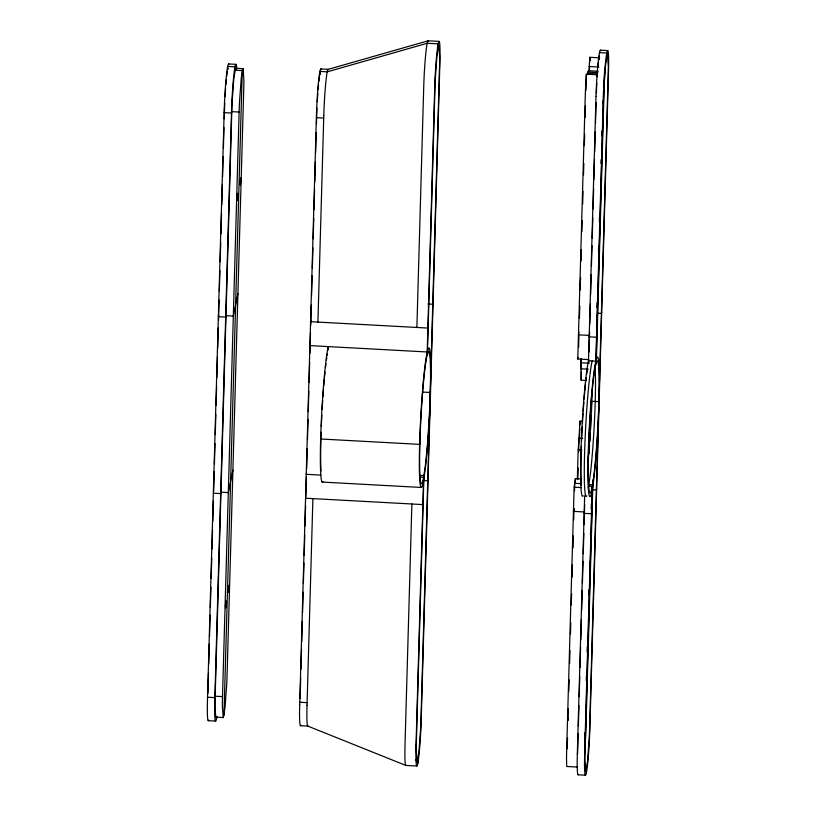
<?xml version="1.0" encoding="UTF-8"?>
<svg xmlns="http://www.w3.org/2000/svg" width="816" height="816" viewBox="0 0 816 816"><rect width="100%" height="100%" fill="white"/><g stroke="black" fill="none" stroke-linecap="round" stroke-linejoin="round"><path stroke-width="1.22" d="M430.848 372.004L430.675 360.631A52.163 3.244 -86.9 0 0 430.348 354.593L430.246 353.287A69.89 4.345 -86.9 0 0 428.675 348.014L426.921 353.236A69.89 4.345 -86.9 0 0 419.618 444.373A69.89 4.345 -86.9 0 0 423.249 482.236L425.238 469.231A69.89 4.345 -86.9 0 0 427.655 444.506L427.88 441.619A52.163 3.244 -86.9 0 0 428.706 429.971L429.685 412.988M586.031 380.45L581.145 380.185L580.972 368.801A52.163 3.244 -86.9 0 0 580.645 362.763L580.757 359.04M599.474 381.184L599.474 379.817A69.89 4.345 -86.9 0 0 596.465 358.765L595.547 362.406A69.89 4.345 -86.9 0 0 588.244 453.543A69.89 4.345 -86.9 0 0 591.875 491.405L592.855 485.806A69.89 4.345 -86.9 0 0 598.22 423.932L598.312 422.158M224.237 110.007L207.478 699.853A33.364 2.081 -86.9 0 0 208.692 720.171M207.907 693.304L208.478 673.098M208.733 664.265L209.304 644.059M209.518 636.49L210.13 615.029M210.344 607.451L210.926 587.194M211.181 578.289L211.752 557.94M212.007 549.035L212.548 529.951M212.803 521.047L213.384 500.698M213.639 491.793L214.21 471.475M214.424 463.855L215.006 443.537M215.261 434.642L215.832 414.324M216.087 405.44L216.628 386.386M216.883 377.492L217.464 357.173M217.709 348.289L218.29 327.971M218.504 320.351L219.086 300.002M219.341 291.098L219.922 270.749M220.167 261.844L220.718 242.76M220.963 233.855L221.544 213.506M221.799 204.653L222.37 184.457M222.584 176.888L223.156 156.682M223.411 147.849L223.982 127.643M224.237 118.81L224.451 111.231A36.067 2.244 -86.9 0 1 224.757 103.04M231.571 110.405L214.802 700.261A33.364 2.081 -86.9 0 0 216.505 718.753A33.364 2.081 -86.9 0 0 216.862 716.795M215.169 696.221L231.785 111.639A36.067 2.244 -86.9 0 1 232.183 101.327L233.835 78.285L235.64 68.207L243.209 68.768L243.872 80.488A36.067 2.244 -86.9 0 1 243.719 89.597L227.103 674.189A36.067 2.244 -86.9 0 1 226.705 684.491L225.053 707.533L223.247 717.611L215.679 717.06L215.016 705.34A36.067 2.244 -86.9 0 1 215.169 696.221L222.503 696.619A36.067 2.244 -86.9 0 0 222.35 705.738L223.247 717.611M216.515 718.61L216.577 716.346M222.503 696.619L239.119 112.037A36.067 2.244 -86.9 0 1 239.516 101.725L241.332 77.204L243.086 68.615M223.941 715.612L242.27 70.615L234.947 70.217L235.039 66.82L227.705 66.422L227.613 69.809L228.041 68.207M299.686 704.871L316.455 115.025A33.364 2.081 -86.9 0 1 319.923 71.288A33.364 2.081 -86.9 0 1 321.218 69.625M300.125 698.312L300.696 678.116M300.951 669.283L301.522 649.077M301.736 641.509L302.308 621.302M302.563 612.469L303.134 592.212M303.389 583.307L303.97 562.958M304.184 555.319L304.766 534.97M305.021 526.065L305.592 505.716M305.847 496.811L306.428 476.554M306.643 468.843L307.224 448.535M307.479 439.64L308.05 419.332M308.264 411.723L308.846 391.415M309.101 382.531L309.672 362.212M309.927 353.328L310.508 332.999M310.723 325.37L311.304 305.021M311.559 296.116L312.13 275.767M312.344 268.127L312.926 247.778M313.181 238.874L313.762 218.525M314.007 209.671L314.588 189.475M314.803 181.897L315.374 161.701M315.629 152.867L316.2 132.661M316.455 123.828L316.669 116.249A36.067 2.244 -86.9 0 1 316.965 108.049M307.02 705.269L312.895 498.607M317.914 322.085L323.789 115.423M328.134 349.993L328.226 346.596L327.94 347.851A69.89 4.345 -86.9 0 0 320.933 430.338A69.89 4.345 -86.9 0 0 322.922 481.542M411.866 503.992L405.032 744.6A33.364 2.081 -86.9 0 0 406.093 765.245M416.884 327.471L423.728 86.863A33.364 2.081 -86.9 0 1 427.196 43.126A33.364 2.081 -86.9 0 1 428.369 41.086M416.027 745.202L423.647 477.289L419.832 477.085M427.105 355.378L434.724 87.455A33.364 2.081 -86.9 0 1 438.192 43.717A33.364 2.081 -86.9 0 1 439.895 62.271L421.209 719.967A33.364 2.081 -86.9 0 1 417.731 763.705A33.364 2.081 -86.9 0 1 416.038 745.151M427.39 354.246L434.938 88.689A36.067 2.244 -86.9 0 1 435.336 78.387L436.988 55.345L438.794 45.257L439.691 57.14A36.067 2.244 -86.9 0 1 439.538 66.259L420.995 718.733A36.067 2.244 -86.9 0 1 420.597 729.045L418.945 752.087L417.139 762.164L416.231 750.281A36.067 2.244 -86.9 0 1 416.395 741.173L423.943 475.606L420.128 475.402M417.741 763.552L417.833 760.155L415.385 760.022M438.1 47.267L438.192 43.87L427.196 43.268L327.257 71.839L319.923 71.431L319.831 74.827L320.26 73.226M581.482 478.972L575.372 478.645L574.138 487.203L566.681 749.343A36.067 2.244 -86.9 0 0 566.528 758.462L566.692 766.479L577.687 767.081M583.195 495.71A69.89 4.345 -86.9 0 1 581.196 444.496A69.89 4.345 -86.9 0 1 588.214 362.008L588.775 359.601L577.779 359.009L585.235 96.859A36.067 2.244 -86.9 0 1 585.633 86.557L586.367 74.164L597.363 74.766L597.659 70.931M567.191 748.864L567.518 737.542M567.793 720.232L568.324 708.869M568.834 691.142L569.16 679.738M569.629 663.265L569.986 650.597M570.455 634.134L570.782 622.73M571.282 604.993L571.608 593.589M572.077 577.126L572.434 564.458M573.25 535.908L573.077 547.954M573.709 519.751L574.025 508.562L573.454 511.367L584.45 511.969L584.154 513.366L591.488 513.764L591.773 512.366M574.525 490.875L574.739 483.296L580.849 483.623M578.615 347.198L578.932 335.825M579.431 318.362L579.788 305.939M580.003 289.741L580.594 277.42M581.063 260.957L581.39 249.553M581.89 231.826L582.216 220.422M582.685 203.959L583.042 191.291M583.511 174.828L583.828 163.424M584.338 145.697L584.664 134.293M585.082 117.004L585.47 105.611M585.908 90.515L586.367 74.164M575.27 482.338L575.372 478.645M587.846 74.654L587.918 72.114L597.689 72.644M577.33 479.624L578.177 449.8A52.163 3.244 -86.9 0 0 579.003 438.151L579.982 421.158L582.42 421.291M588.928 71.584L589.825 57.293L599.607 57.834M577.83 479.278L578.156 468.058M578.615 451.86L579.003 438.151L582.665 438.345M581.257 358.836L580.972 368.801L588.305 369.199M589.438 71.135L589.54 67.361M589.723 61.067L589.825 57.293L589.958 60.833M579.442 439.987L579.768 428.696M579.87 424.932L579.982 421.158M581.145 380.185L581.4 371.392M577.32 753.974L584.664 495.751M596.017 96.237L588.499 360.754L595.833 361.151M578.146 733.482L577.687 749.945A36.067 2.244 -86.9 0 0 577.585 753.79M578.371 725.883L578.942 705.616M579.197 696.742L579.768 676.474M580.023 667.61L580.594 647.343M580.819 639.744L581.39 619.497M581.645 610.643L582.216 590.396M582.43 582.808L583.042 561.306M583.256 553.717L583.838 533.47M584.083 524.617L584.664 504.339M588.744 360.743L588.56 363.436M588.999 351.971L589.57 331.643M589.784 324.054L590.366 303.817M590.611 294.964L591.192 274.717M591.437 265.863L592.018 245.626M592.232 238.037L592.804 217.79M593.059 208.927L593.64 188.659M593.885 179.795L594.466 159.528M594.68 151.929L595.252 131.662M595.507 122.798L596.088 102.53M599.291 59.609L599.352 57.232M589.101 452.88L589.172 450.391A52.163 3.244 -86.9 0 0 589.56 445.23M591.182 414.528L590.56 429.624M591.253 412.121L591.763 394.036M591.508 411.937L591.794 401.778M584.674 737.96L584.817 732.88M586.296 680.809L586.439 675.719M587.112 652.015L587.255 646.925M588.734 594.854L588.887 589.774M589.56 566.059L589.662 562.244M590.437 535.153L590.509 532.613M591.182 508.898L591.325 503.819M596.894 307.795L597.037 302.716M598.526 250.634L598.669 245.555M599.342 221.84L599.485 216.76M601.004 163.414L601.106 159.599M601.78 135.895L601.922 130.805M602.698 103.714L602.769 101.174M584.654 754.382L592.263 486.458L588.601 486.265M595.731 364.548L603.35 96.635M596.006 363.426L603.554 97.859A36.067 2.244 -86.9 0 1 603.962 87.557L605.615 64.515L607.41 54.437L608.318 66.31A36.067 2.244 -86.9 0 1 608.165 75.429L589.621 727.913A36.067 2.244 -86.9 0 1 589.223 738.215L587.561 761.257L585.766 771.334L584.858 759.461A36.067 2.244 -86.9 0 1 585.011 750.343L592.559 484.786L588.897 484.582M593.008 479.696L585.949 727.709A36.067 2.244 -86.9 0 1 585.551 738.021L584.674 752.352M596.455 358.387L604.503 75.225A36.067 2.244 -86.9 0 0 604.625 69.554M586.357 772.732L586.459 769.335M606.716 56.437L606.818 53.04L599.485 52.642M568.242 720.242L568.089 717.325M580.462 289.751L580.349 285.875M596.843 82.946L596.629 87.159A36.067 2.244 -86.9 0 0 596.363 93.422M225.073 96.716L225.593 88.536M317.281 101.735L317.801 93.554M590.345 433.265L589.999 438.743A52.163 3.244 -86.9 0 1 589.805 441.68M597.23 76.755L597.363 74.766M588.948 453.278L589.172 450.391M225.879 84.701L226.348 79.468M318.097 89.719L318.556 84.487M597.965 67.361L598.444 62.628M226.664 76.408L227.307 71.533M318.883 81.427L319.515 76.551M598.924 58.813L599.393 56.039M306.428 473.28L306.245 474.3L320.902 475.096M588.305 487.815L590.182 475.493A66.208 4.121 -86.9 0 0 592.895 446.648L594.007 429.655A66.208 4.121 -86.9 0 0 595.476 378.012L595.129 368.098A66.208 4.121 -86.9 0 0 594.935 365.65M218.647 315.272L218.362 316.669L225.695 317.067L225.981 315.67L233.315 316.067L237.915 293.627M232.907 470.159L228.296 492.589L220.963 492.191L220.677 493.598L213.343 493.19M310.865 320.28L310.58 321.688L427.88 328.063L428.176 326.665M433.061 302.828L432.776 304.235L427.89 303.97M419.903 442.966A66.208 4.121 -86.9 0 0 423.351 478.839L425.228 466.517A66.208 4.121 -86.9 0 0 427.941 437.682L429.053 420.689A66.208 4.121 -86.9 0 0 430.511 369.036L430.175 359.122A66.208 4.121 -86.9 0 0 428.492 351.686L426.819 356.623A66.208 4.121 -86.9 0 0 419.903 442.966L419.618 444.373L320.647 438.988M430.552 391.088L430.267 392.496L422.657 392.078M423.157 503.197L422.861 504.594L305.561 498.209M428.043 479.359L427.757 480.757L422.872 480.491M579.044 332.041L578.462 334.846L589.468 335.437L589.172 336.845L596.506 337.243L596.792 335.835M596.965 316.945L597.73 313.211L601.402 313.405L601.688 312.008M580.91 453.145L581.196 451.748M591.947 493.476L592.722 489.733L596.384 489.937L596.669 488.529M592.161 360.958L591.875 362.212A69.89 4.345 -86.9 0 0 584.868 444.7A69.89 4.345 -86.9 0 0 586.857 495.904M310.182 344.444L309.896 345.596L427.207 351.982M585.164 116.525L585.368 117.004M577.779 359.009L578.136 357.765M439.12 41.402L428.114 40.8L328.175 69.36L320.851 68.962M600.413 50.174L607.736 50.572M589.07 66.504L598.842 67.034M597.985 71.237L588.203 70.706L587.632 73.511L597.404 74.042M228.633 63.944L235.967 64.342M231.785 111.639L239.119 112.037M224.165 112.639L231.499 113.036M316.373 117.657L323.707 118.055M580.645 362.763L589.203 363.232M591.559 401.268L598.893 401.666A66.208 4.121 -86.9 0 1 592.895 482.705L591.977 488.009A66.208 4.121 -86.9 0 1 588.53 452.146A66.208 4.121 -86.9 0 1 595.445 365.803L596.323 362.345A66.208 4.121 -86.9 0 1 598.893 401.666M578.177 449.8L581.839 449.993M574.138 487.203L581.471 487.601M322.136 482.062L421.117 487.448M207.55 697.231L214.883 697.629M299.768 702.239L307.091 702.647M208.264 720.681L215.587 721.079M300.472 725.699L307.805 726.097L405.817 765.428L416.813 766.03M578.105 774.802L585.439 775.2M235.64 68.207L236.079 69.074M224.247 109.956A33.364 2.081 -86.9 0 1 227.715 66.269A33.364 2.081 -86.9 0 1 228.888 64.229M231.581 110.354A33.364 2.081 -86.9 0 1 235.049 66.667A33.364 2.081 -86.9 0 1 236.752 68.932M323.799 115.372A33.364 2.081 -86.9 0 1 327.257 71.686A33.364 2.081 -86.9 0 1 328.43 69.646M321.025 470.954A66.208 4.121 -86.9 0 1 321.106 432.164M321.31 426.595A66.208 4.121 -86.9 0 1 321.841 415.16M322.147 409.397A66.208 4.121 -86.9 0 1 322.708 400.238M322.942 396.851A66.208 4.121 -86.9 0 1 323.503 389.13M323.758 385.927A66.208 4.121 -86.9 0 1 324.34 379.236M324.564 376.768A66.208 4.121 -86.9 0 1 325.023 372.045M325.492 367.639A66.208 4.121 -86.9 0 1 325.972 363.559M326.451 359.856A66.208 4.121 -86.9 0 1 326.767 357.612M327.083 355.541A66.208 4.121 -86.9 0 1 327.389 353.675M308.081 725.914A33.364 2.081 -86.9 0 1 307.03 705.218M300.91 725.179A33.364 2.081 -86.9 0 1 299.696 704.82M591.763 392.272A66.208 4.121 -86.9 0 1 590.345 429.461L589.234 446.454A66.208 4.121 -86.9 0 1 587.928 462.091M581.298 485.122A66.208 4.121 -86.9 0 1 581.369 446.321M581.584 440.752A66.208 4.121 -86.9 0 1 582.226 427.013M582.42 423.555A66.208 4.121 -86.9 0 1 583.052 413.263M583.205 411.009A66.208 4.121 -86.9 0 1 583.858 402.217M584.113 399.034A66.208 4.121 -86.9 0 1 584.715 392.149M584.827 390.925A66.208 4.121 -86.9 0 1 585.531 383.959M585.766 381.796A66.208 4.121 -86.9 0 1 586.235 377.716M586.714 374.014A66.208 4.121 -86.9 0 1 587.194 370.709M596.027 96.176A33.364 2.081 -86.9 0 1 599.485 52.499A33.364 2.081 -86.9 0 1 600.78 50.837M603.361 96.574A33.364 2.081 -86.9 0 1 606.818 52.897A33.364 2.081 -86.9 0 1 608.512 71.451L589.835 729.137A33.364 2.081 -86.9 0 1 586.357 772.874A33.364 2.081 -86.9 0 1 584.664 754.321M578.238 774.802A33.364 2.081 -86.9 0 1 577.33 753.923M225.451 605.911C225.736 614.805 226.471 590.519 225.451 605.911M228.613 590.488C228.898 599.383 229.633 575.096 228.613 590.488M237.028 198.543C237.313 207.437 238.048 183.151 237.028 198.543M240.19 183.121C240.506 191.933 241.189 167.79 240.19 183.121"/></g></svg>
